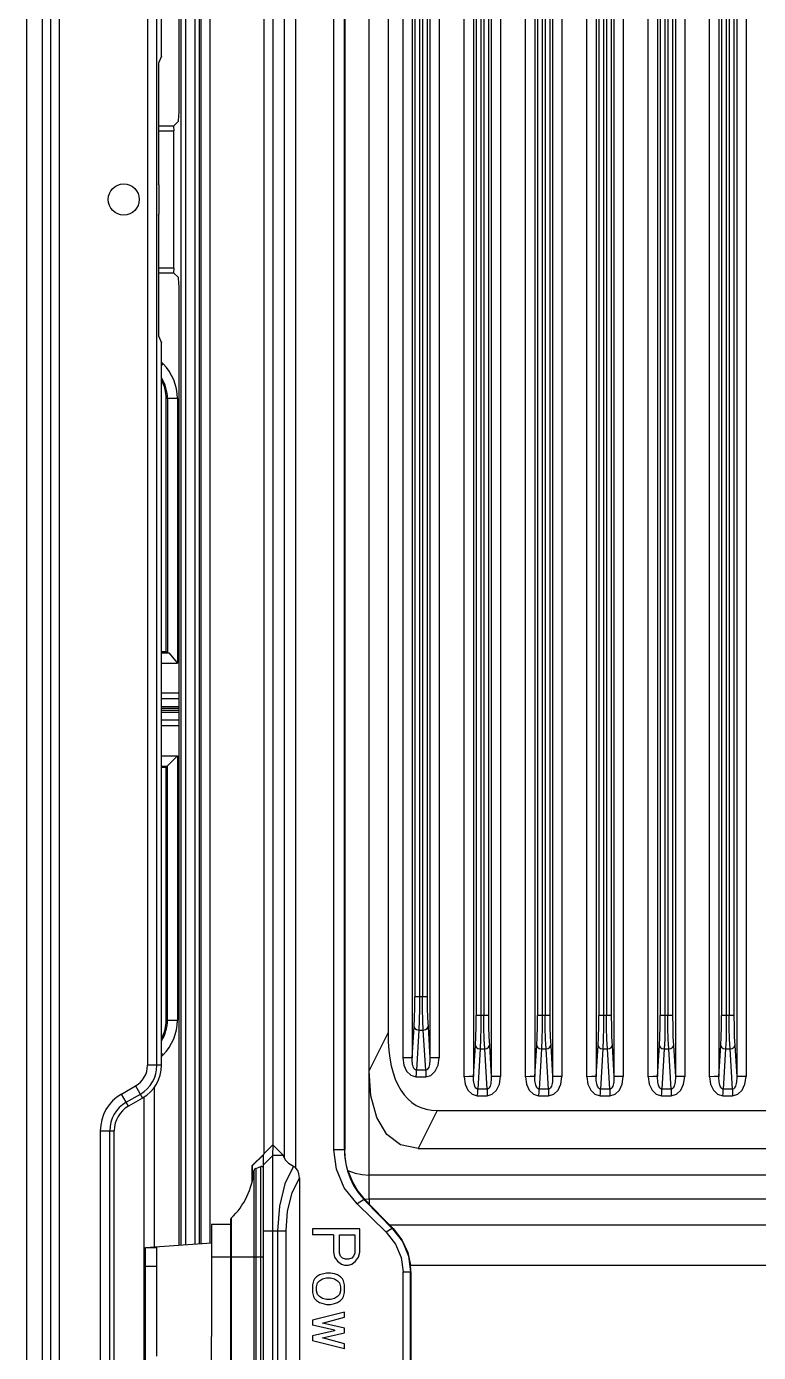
# Model space of a CAD drawing. Header units: millimetres. Extents: x -3132 to 28633, y 682 to 5849.
# Drawn here: x 23236.6 to 23314.2, y 2267.6 to 2408 of the extents above; entities that cross this region are included whole.
import ezdxf

# ---------------------------------------------------------------- set-up
doc = ezdxf.new("R2010")
doc.units = ezdxf.units.MM

# ---------------------------------------------------------------- blocks, each defined once
blk = doc.blocks.new('rtjg')
at = {"linetype": 'Continuous'}
for p, q in [((18415.09, 2752.42), (18415.09, 1775.2)), ((18416.76, 2753.42), (18416.76, 1774.2)), ((18417.67, 1775.24), (18417.67, 2752.38)), ((18442.39, 2659.79), (18442.39, 1966.32)), ((18443.62, 1965.24), (18443.62, 2659.79)), ((18451.39, 1961.97), (18451.39, 2565.63)), ((18454.95, 2550.7), (18454.95, 1976.9)), ((18455.95, 2550.7), (18455.95, 1976.92)), ((18453.39, 2548.07), (18453.39, 1979.55)), ((18456.23, 2544.24), (18456.23, 1983.38)), ((18456.73, 2544.24), (18456.73, 1983.38)), ((18457.04, 2252.1), (18457.04, 1983.38)), ((18457.54, 2252.1), (18457.54, 1983.38)), ((18457.83, 2251.86), (18457.83, 1976.92)), ((18458.83, 2251.86), (18458.82, 1976.92)), ((18461.45, 1974.9), (18461.45, 2249.68)), ((18462.45, 2249.68), (18462.45, 1974.92)), ((18471.82, 2249.68), (18471.82, 1974.92)), ((18474.45, 1974.9), (18474.45, 2249.68)), ((18475.45, 2249.68), (18475.45, 1974.92)), ((18477.33, 2249.68), (18477.33, 1974.92)), ((18478.32, 2249.68), (18478.32, 1974.92)), ((18480.95, 1974.9), (18480.95, 2249.68)), ((18481.95, 2249.68), (18481.95, 1974.92)), ((18483.83, 2249.68), (18483.83, 1974.92)), ((18484.82, 2249.68), (18484.82, 1974.92)), ((18487.45, 1974.9), (18487.45, 2249.68)), ((18488.45, 2249.68), (18488.45, 1974.92)), ((18490.33, 2249.68), (18490.33, 1974.92)), ((18491.32, 2249.68), (18491.32, 1974.92)), ((18462.73, 2244.99), (18462.73, 1981.38)), ((18463.23, 2244.99), (18463.23, 1981.38)), ((18463.54, 2244.99), (18463.54, 1981.38)), ((18464.04, 2244.99), (18464.04, 1981.38)), ((18469.23, 2244.99), (18469.23, 1981.38)), ((18469.73, 2244.99), (18469.73, 1981.38)), ((18470.04, 2244.99), (18470.04, 1981.38)), ((18470.54, 2244.99), (18470.54, 1981.38)), ((18475.73, 2244.99), (18475.73, 1981.38)), ((18476.23, 2244.99), (18476.23, 1981.38)), ((18476.54, 2244.99), (18476.54, 1981.38)), ((18477.04, 2244.99), (18477.04, 1981.38)), ((18482.23, 2244.99), (18482.23, 1981.38)), ((18482.73, 2244.99), (18482.73, 1981.38)), ((18483.04, 2244.99), (18483.04, 1981.38)), ((18483.54, 2244.99), (18483.54, 1981.38)), ((18488.73, 2244.99), (18488.73, 1981.38)), ((18489.23, 2244.99), (18489.23, 1981.38)), ((18489.54, 2244.99), (18489.54, 1981.38)), ((18490.04, 2244.99), (18490.04, 1981.38)), ((18447.66, 1967.15), (18447.66, 2198.24)), ((18448.77, 1967.15), (18448.77, 2198.24)), ((18448.82, 2198.24), (18448.82, 1967.15)), ((18431.25, 2077.11), (18431.25, 2134.81)), ((18431.44, 2131.8), (18431.44, 1957.08)), ((18434.56, 1957.31), (18434.56, 2131.65)), ((18440.22, 2131.65), (18440.22, 1966.72)), ((18431.96, 1957.11), (18431.96, 2131.32)), ((18432.91, 2131.33), (18432.91, 1957.18)), ((18433.41, 1957.22), (18433.41, 2130.84)), ((18433.56, 2131.08), (18433.56, 1957.23)), ((18441.22, 1967.67), (18441.22, 2131.18)), ((18418.59, 1921.86), (18418.59, 2125.76)), ((18427.91, 2117.5), (18427.91, 1976.12)), ((18428.91, 1976.12), (18428.91, 2117.5)), ((18429.39, 2082.98), (18429.39, 2117.5)), ((18470.83, 2103.07), (18470.83, 1974.92)), ((18464.33, 2100.81), (18464.33, 1974.92)), ((18465.32, 2100.81), (18465.32, 1974.92)), ((18467.95, 1974.9), (18467.95, 2101.81)), ((18468.95, 2100.81), (18468.95, 1974.92)), ((18429.39, 2082.98), (18429.09, 2082.26)), ((18429.09, 2082.26), (18429.09, 2069.47)), ((18430.67, 2075.57), (18429.09, 2075.57)), ((18430.67, 2075.57), (18431.19, 2076.09)), ((18430.67, 2075.57), (18430.69, 2075.09)), ((18429.09, 2075.09), (18430.69, 2075.09)), ((18430.69, 2060.53), (18430.69, 2075.09)), ((18429.11, 2069.37), (18429.09, 2069.47)), ((18429.11, 2069.37), (18429.11, 2066.25)), ((18429.09, 2066.15), (18429.11, 2066.25)), ((18429.09, 2066.15), (18429.09, 2053.36)), ((18430.69, 2060.53), (18429.09, 2060.53)), ((18429.09, 2060.05), (18430.67, 2060.05)), ((18430.69, 2060.53), (18430.67, 2060.05)), ((18431.19, 2059.53), (18430.67, 2060.05)), ((18431.25, 1957.06), (18431.25, 2058.51)), ((18429.09, 2053.36), (18429.39, 2052.63)), ((18429.39, 1976.12), (18429.39, 2052.63)), ((18429.56, 2050.39), (18429.39, 2050.57)), ((18429.39, 2050.22), (18429.56, 2050.39)), ((18431.08, 2046.73), (18429.89, 2046.73)), ((18429.89, 2019.94), (18429.89, 2046.73)), ((18430.03, 2046.73), (18430.03, 2019.81)), ((18431.08, 2046.73), (18431.08, 2018.72)), ((18429.39, 2019.94), (18429.89, 2019.94)), ((18429.39, 2019.8), (18430.16, 2019.8)), ((18429.89, 2019.94), (18430.03, 2019.81)), ((18430.03, 2019.81), (18430.16, 2019.8)), ((18430.16, 2019.8), (18431.08, 2018.72)), ((18429.39, 2018.72), (18431.08, 2018.72)), ((18431.25, 2015.53), (18429.39, 2015.53)), ((18431.25, 2014.91), (18429.39, 2014.91)), ((18429.39, 2014.13), (18431.25, 2014.13)), ((18431.25, 2013.91), (18429.39, 2013.91)), ((18429.39, 2013.71), (18431.25, 2013.71)), ((18431.25, 2013.49), (18429.39, 2013.49)), ((18429.39, 2012.71), (18431.25, 2012.71)), ((18429.39, 2012.09), (18431.25, 2012.09)), ((18429.39, 2008.9), (18431.08, 2008.9)), ((18431.08, 2008.9), (18431.08, 1980.89)), ((18429.39, 2007.81), (18430.02, 2007.81)), ((18429.39, 2007.68), (18429.89, 2007.68)), ((18429.89, 2007.68), (18430.03, 2007.82)), ((18429.89, 1980.89), (18429.89, 2007.68)), ((18430.03, 1980.89), (18430.02, 2007.82)), ((18457.54, 1983.38), (18456.23, 1983.38)), ((18464.04, 1981.38), (18462.73, 1981.38)), ((18470.54, 1981.38), (18469.23, 1981.38)), ((18477.04, 1981.38), (18475.73, 1981.38)), ((18483.54, 1981.38), (18482.23, 1981.38)), ((18490.04, 1981.38), (18488.73, 1981.38)), ((18429.89, 1980.89), (18431.08, 1980.89)), ((18455.95, 1976.92), (18456.15, 1980.2)), ((18457.63, 1980.2), (18457.83, 1976.92)), ((18451.39, 1975.54), (18453.39, 1979.55)), ((18456.65, 1979.85), (18456.39, 1975.6)), ((18456.65, 1979.85), (18457.13, 1979.85)), ((18457.4, 1975.6), (18457.13, 1979.85)), ((18429.56, 1977.22), (18429.39, 1977.4)), ((18429.39, 1977.05), (18429.56, 1977.22)), ((18462.45, 1974.92), (18462.65, 1978.2)), ((18463.15, 1977.85), (18462.89, 1973.6)), ((18463.15, 1977.85), (18463.63, 1977.85)), ((18463.9, 1973.6), (18463.63, 1977.85)), ((18464.13, 1978.2), (18464.33, 1974.92)), ((18468.95, 1974.92), (18469.15, 1978.2)), ((18469.65, 1977.85), (18469.39, 1973.6)), ((18469.65, 1977.85), (18470.13, 1977.85)), ((18470.4, 1973.6), (18470.13, 1977.85)), ((18470.63, 1978.2), (18470.83, 1974.92)), ((18475.45, 1974.92), (18475.65, 1978.2)), ((18476.15, 1977.85), (18475.89, 1973.6)), ((18476.15, 1977.85), (18476.63, 1977.85)), ((18476.9, 1973.6), (18476.63, 1977.85)), ((18477.13, 1978.2), (18477.33, 1974.92)), ((18481.95, 1974.92), (18482.15, 1978.2)), ((18482.65, 1977.85), (18482.39, 1973.6)), ((18482.65, 1977.85), (18483.13, 1977.85)), ((18483.4, 1973.6), (18483.13, 1977.85)), ((18483.63, 1978.2), (18483.83, 1974.92)), ((18488.45, 1974.92), (18488.65, 1978.2)), ((18489.15, 1977.85), (18488.89, 1973.6)), ((18489.15, 1977.85), (18489.63, 1977.85)), ((18489.9, 1973.6), (18489.63, 1977.85)), ((18490.13, 1978.2), (18490.33, 1974.92)), ((18429.39, 1976.12), (18427.91, 1976.12)), ((18458.82, 1976.92), (18457.83, 1976.92)), ((18456.35, 1974.9), (18456.39, 1975.15)), ((18456.35, 1974.9), (18457.39, 1974.9)), ((18457.4, 1975.6), (18456.39, 1975.6)), ((18456.39, 1975.15), (18456.39, 1975.6)), ((18465.32, 1974.92), (18464.33, 1974.92)), ((18471.82, 1974.92), (18470.83, 1974.92)), ((18478.32, 1974.92), (18477.33, 1974.92)), ((18484.82, 1974.92), (18483.83, 1974.92)), ((18491.32, 1974.92), (18490.33, 1974.92)), ((18425.15, 1973.07), (18426.65, 1973.94)), ((18425.89, 1971.79), (18425.15, 1973.07)), ((18425.65, 1972.21), (18427.15, 1973.07)), ((18426.65, 1973.94), (18427.39, 1972.65)), ((18428.61, 1973.82), (18428.61, 1956.88)), ((18462.85, 1972.9), (18462.89, 1973.15)), ((18463.9, 1973.6), (18462.89, 1973.6)), ((18462.89, 1973.15), (18462.89, 1973.6)), ((18463.9, 1973.6), (18463.89, 1973.4)), ((18463.89, 1973.4), (18463.89, 1972.9)), ((18469.35, 1972.9), (18469.39, 1973.15)), ((18470.4, 1973.6), (18469.39, 1973.6)), ((18469.39, 1973.15), (18469.39, 1973.6)), ((18470.4, 1973.6), (18470.39, 1973.4)), ((18470.39, 1973.4), (18470.39, 1972.9)), ((18475.85, 1972.9), (18475.89, 1973.15)), ((18476.9, 1973.6), (18475.89, 1973.6)), ((18475.89, 1973.15), (18475.89, 1973.6)), ((18476.9, 1973.6), (18476.89, 1973.4)), ((18476.89, 1973.4), (18476.89, 1972.9)), ((18482.35, 1972.9), (18482.39, 1973.15)), ((18483.4, 1973.6), (18482.39, 1973.6)), ((18482.39, 1973.15), (18482.39, 1973.6)), ((18483.4, 1973.6), (18483.39, 1973.4)), ((18483.39, 1973.4), (18483.39, 1972.9)), ((18488.85, 1972.9), (18488.89, 1973.15)), ((18489.9, 1973.6), (18488.89, 1973.6)), ((18488.89, 1973.15), (18488.89, 1973.6)), ((18489.9, 1973.6), (18489.89, 1973.4)), ((18489.89, 1973.4), (18489.89, 1972.9)), ((18427.39, 1972.65), (18425.89, 1971.79)), ((18427.54, 1939.9), (18427.54, 1972.79)), ((18462.85, 1972.9), (18463.89, 1972.9)), ((18469.35, 1972.9), (18470.39, 1972.9)), ((18475.85, 1972.9), (18476.89, 1972.9)), ((18482.35, 1972.9), (18483.39, 1972.9)), ((18488.85, 1972.9), (18489.89, 1972.9)), ((18458.58, 1971.32), (18456.58, 1967.31)), ((18458.58, 1971.32), (18520.2, 1971.32)), ((18422.91, 1969.19), (18424.39, 1969.19)), ((18422.91, 1969.19), (18422.91, 1927.23)), ((18423.91, 1927.23), (18423.91, 1969.19)), ((18424.39, 1927.23), (18424.39, 1969.19)), ((18441.19, 1966.58), (18441.21, 1967.67)), ((18441.21, 1967.67), (18441.19, 1967.66)), ((18441.22, 1967.67), (18442.33, 1966.58)), ((18456.58, 1967.31), (18522.2, 1967.31)), ((18439.01, 1965.51), (18440.22, 1966.72)), ((18440.19, 1966.65), (18439.03, 1965.49)), ((18440.19, 1920.96), (18440.19, 1966.65)), ((18440.19, 1965.58), (18441.19, 1966.58)), ((18442.33, 1966.58), (18441.19, 1966.58)), ((18441.19, 1921.04), (18441.19, 1966.58)), ((18448.77, 1967.15), (18447.66, 1967.15)), ((18448.82, 1967.15), (18448.77, 1967.15)), ((18439.01, 1965.51), (18439.03, 1965.49)), ((18439.01, 1963.86), (18439.01, 1965.51)), ((18439.03, 1963.97), (18439.03, 1965.49)), ((18439.19, 1964.95), (18439.19, 1923.1)), ((18439.39, 1965.2), (18439.92, 1965.4)), ((18439.39, 1965.2), (18439.39, 1923.06)), ((18439.92, 1922.22), (18439.92, 1965.4)), ((18527.39, 1964.49), (18451.39, 1964.49)), ((18444, 1964.21), (18444, 1923.41)), ((18450.85, 1961.89), (18450.11, 1961.43)), ((18450.2, 1962.8), (18450.98, 1961.85)), ((18450.24, 1962.63), (18450.89, 1961.85)), ((18450.88, 1961.95), (18451.39, 1961.96)), ((18453.95, 1958.82), (18450.88, 1961.95)), ((18450.89, 1961.85), (18450.98, 1961.85)), ((18451.39, 1961.43), (18450.99, 1961.85)), ((18451.39, 1961.96), (18527.34, 1961.98)), ((18451.39, 1961.95), (18451.39, 1961.6)), ((18453.2, 1958.43), (18450.11, 1961.43)), ((18451.39, 1961.6), (18451.39, 1961.43)), ((18434.69, 1959.31), (18436.69, 1959.31)), ((18434.69, 1959.31), (18434.69, 1947.4)), ((18436.69, 1959.71), (18436.69, 1927.91)), ((18436.78, 1959.93), (18436.78, 1927.69)), ((18525.19, 1959.18), (18453.59, 1959.18)), ((18440.19, 1958.58), (18442.59, 1958.58)), ((18441.69, 1958.58), (18441.69, 1929.03)), ((18442.59, 1929.03), (18442.59, 1958.58)), ((18450.39, 1958.81), (18445.39, 1958.81)), ((18445.39, 1958.81), (18445.39, 1958.18)), ((18447.62, 1958.18), (18445.39, 1958.18)), ((18447.62, 1958.18), (18447.62, 1956.31)), ((18448.26, 1958.18), (18449.86, 1958.18)), ((18448.26, 1956.21), (18448.26, 1958.18)), ((18449.86, 1958.18), (18449.86, 1956.21)), ((18450.39, 1956.31), (18450.39, 1958.81)), ((18453.82, 1958.85), (18453.2, 1958.43)), ((18453.95, 1958.82), (18453.87, 1958.81)), ((18427.69, 1956.81), (18434.69, 1957.31)), ((18427.69, 1956.81), (18428.89, 1956.81)), ((18427.69, 1926.85), (18427.69, 1956.81)), ((18428.89, 1945.3), (18428.89, 1956.81)), ((18447.62, 1956.31), (18447.73, 1955.79)), ((18448.37, 1955.89), (18448.26, 1956.21)), ((18449.86, 1956.21), (18449.75, 1955.89)), ((18450.28, 1955.79), (18450.39, 1956.31)), ((18428.89, 1954.81), (18427.69, 1954.81)), ((18436.69, 1955.81), (18434.69, 1955.81)), ((18440.19, 1955.81), (18436.69, 1955.81)), ((18447.73, 1955.79), (18448.05, 1955.37)), ((18448.05, 1955.37), (18448.47, 1955.06)), ((18448.58, 1955.68), (18448.37, 1955.89)), ((18448.47, 1955.06), (18448.79, 1954.96)), ((18448.9, 1955.58), (18448.58, 1955.68)), ((18448.79, 1954.96), (18449.22, 1954.96)), ((18449.22, 1955.58), (18448.9, 1955.58)), ((18449.54, 1955.68), (18449.22, 1955.58)), ((18449.22, 1954.96), (18449.54, 1955.06)), ((18449.75, 1955.89), (18449.54, 1955.68)), ((18449.54, 1955.06), (18449.96, 1955.37)), ((18449.96, 1955.37), (18450.28, 1955.79)), ((18455.78, 1954.94), (18523, 1954.94)), ((18445.5, 1953.29), (18445.39, 1952.87)), ((18445.6, 1953.5), (18445.5, 1953.29)), ((18445.81, 1953.71), (18445.6, 1953.5)), ((18446.13, 1953.91), (18445.81, 1953.71)), ((18445.92, 1953.08), (18446.13, 1953.29)), ((18446.88, 1954.12), (18446.13, 1953.91)), ((18446.13, 1953.29), (18446.45, 1953.5)), ((18446.45, 1953.5), (18446.88, 1953.6)), ((18447.3, 1954.12), (18446.88, 1954.12)), ((18446.88, 1953.6), (18447.3, 1953.6)), ((18447.73, 1954.02), (18447.3, 1954.12)), ((18447.3, 1953.6), (18447.73, 1953.5)), ((18448.05, 1953.91), (18447.73, 1954.02)), ((18447.73, 1953.5), (18448.05, 1953.29)), ((18448.37, 1953.71), (18448.05, 1953.91)), ((18448.05, 1953.29), (18448.26, 1953.08)), ((18448.58, 1953.5), (18448.37, 1953.71)), ((18448.69, 1953.29), (18448.58, 1953.5)), ((18448.79, 1952.87), (18448.69, 1953.29)), ((18454.99, 1954.25), (18455.81, 1954.25)), ((18454.99, 1932.91), (18454.99, 1954.25)), ((18455.76, 1930.73), (18455.77, 1954.25)), ((18455.81, 1954.25), (18455.81, 1867.83)), ((18445.39, 1952.87), (18445.39, 1952.04)), ((18445.39, 1952.04), (18445.5, 1951.62)), ((18445.81, 1952.66), (18445.92, 1953.08)), ((18445.81, 1952.25), (18445.81, 1952.66)), ((18445.92, 1951.83), (18445.81, 1952.25)), ((18448.26, 1953.08), (18448.37, 1952.66)), ((18448.37, 1952.25), (18448.26, 1951.83)), ((18448.37, 1952.66), (18448.37, 1952.25)), ((18448.69, 1951.62), (18448.79, 1952.04)), ((18448.79, 1952.04), (18448.79, 1952.87)), ((18445.5, 1951.62), (18445.6, 1951.41)), ((18445.6, 1951.41), (18445.81, 1951.21)), ((18445.81, 1951.21), (18446.13, 1951)), ((18446.13, 1951.62), (18445.92, 1951.83)), ((18446.45, 1951.41), (18446.13, 1951.62)), ((18446.13, 1951), (18446.88, 1950.79)), ((18446.88, 1951.31), (18446.45, 1951.41)), ((18447.3, 1951.31), (18446.88, 1951.31)), ((18446.88, 1950.79), (18447.3, 1950.79)), ((18447.73, 1951.41), (18447.3, 1951.31)), ((18447.3, 1950.79), (18447.73, 1950.89)), ((18448.05, 1951.62), (18447.73, 1951.41)), ((18447.73, 1950.89), (18448.05, 1951)), ((18448.26, 1951.83), (18448.05, 1951.62)), ((18448.05, 1951), (18448.37, 1951.21)), ((18448.37, 1951.21), (18448.58, 1951.41)), ((18448.58, 1951.41), (18448.69, 1951.62)), ((18448.79, 1949.96), (18445.39, 1949.12)), ((18445.39, 1949.12), (18445.39, 1948.6)), ((18446.45, 1948.81), (18448.79, 1949.43)), ((18448.79, 1949.43), (18448.79, 1949.96)), ((18447.73, 1948.08), (18445.39, 1948.6)), ((18447.73, 1947.98), (18445.39, 1947.46)), ((18448.79, 1948.29), (18446.45, 1948.81)), ((18446.45, 1947.25), (18448.79, 1947.77)), ((18447.73, 1948.08), (18447.73, 1947.98)), ((18448.79, 1947.77), (18448.79, 1948.29)), ((18434.69, 1940.22), (18434.69, 1947.4)), ((18445.39, 1947.46), (18445.39, 1946.93)), ((18448.79, 1946.1), (18445.39, 1946.93)), ((18448.79, 1946.62), (18446.45, 1947.25)), ((18448.79, 1946.1), (18448.79, 1946.62))]:
    blk.add_line(p, q, dxfattribs=at)
for points in [[(18431.19, 2076.09), (18431.21, 2076.22), (18431.23, 2076.57), (18431.25, 2077.11)], [(18431.25, 2058.51), (18431.23, 2059.05), (18431.21, 2059.4), (18431.19, 2059.53)], [(18430.02, 2007.82), (18430.37, 2008.18), (18430.73, 2008.54), (18431.08, 2008.9)], [(18456.15, 1980.2), (18456.2, 1981.13), (18456.23, 1982.22), (18456.23, 1983.38)], [(18456.73, 1983.38), (18456.72, 1982.08), (18456.7, 1980.87), (18456.65, 1979.85)], [(18457.13, 1979.85), (18457.08, 1980.87), (18457.05, 1982.07), (18457.04, 1983.38)], [(18457.54, 1983.38), (18457.55, 1982.22), (18457.58, 1981.13), (18457.63, 1980.2)], [(18462.65, 1978.2), (18462.7, 1979.13), (18462.73, 1980.22), (18462.73, 1981.38)], [(18463.23, 1981.38), (18463.22, 1980.08), (18463.2, 1978.87), (18463.15, 1977.85)], [(18463.63, 1977.85), (18463.58, 1978.87), (18463.55, 1980.07), (18463.54, 1981.38)], [(18464.04, 1981.38), (18464.05, 1980.22), (18464.08, 1979.13), (18464.13, 1978.2)], [(18469.15, 1978.2), (18469.2, 1979.13), (18469.23, 1980.22), (18469.23, 1981.38)], [(18469.73, 1981.38), (18469.72, 1980.08), (18469.7, 1978.87), (18469.65, 1977.85)], [(18470.13, 1977.85), (18470.08, 1978.87), (18470.05, 1980.07), (18470.04, 1981.38)], [(18470.54, 1981.38), (18470.55, 1980.22), (18470.58, 1979.13), (18470.63, 1978.2)], [(18475.65, 1978.2), (18475.7, 1979.13), (18475.73, 1980.22), (18475.73, 1981.38)], [(18476.23, 1981.38), (18476.22, 1980.08), (18476.2, 1978.87), (18476.15, 1977.85)], [(18476.63, 1977.85), (18476.58, 1978.87), (18476.55, 1980.07), (18476.54, 1981.38)], [(18477.04, 1981.38), (18477.05, 1980.22), (18477.08, 1979.13), (18477.13, 1978.2)], [(18482.15, 1978.2), (18482.2, 1979.13), (18482.23, 1980.22), (18482.23, 1981.38)], [(18482.73, 1981.38), (18482.72, 1980.08), (18482.7, 1978.87), (18482.65, 1977.85)], [(18483.13, 1977.85), (18483.08, 1978.87), (18483.05, 1980.07), (18483.04, 1981.38)], [(18483.54, 1981.38), (18483.55, 1980.22), (18483.58, 1979.13), (18483.63, 1978.2)], [(18488.65, 1978.2), (18488.7, 1979.13), (18488.73, 1980.22), (18488.73, 1981.38)], [(18489.23, 1981.38), (18489.22, 1980.08), (18489.2, 1978.87), (18489.15, 1977.85)], [(18489.63, 1977.85), (18489.58, 1978.87), (18489.55, 1980.07), (18489.54, 1981.38)], [(18490.04, 1981.38), (18490.05, 1980.22), (18490.08, 1979.13), (18490.13, 1978.2)], [(18456.15, 1980.2), (18456.22, 1980.03), (18456.4, 1979.9), (18456.65, 1979.85)], [(18457.13, 1979.85), (18457.36, 1979.9), (18457.55, 1980.02), (18457.63, 1980.2)], [(18462.65, 1978.2), (18462.72, 1978.03), (18462.9, 1977.9), (18463.15, 1977.85)], [(18463.63, 1977.85), (18463.86, 1977.9), (18464.05, 1978.02), (18464.13, 1978.2)], [(18469.15, 1978.2), (18469.22, 1978.03), (18469.4, 1977.9), (18469.65, 1977.85)], [(18470.13, 1977.85), (18470.36, 1977.9), (18470.55, 1978.02), (18470.63, 1978.2)], [(18475.65, 1978.2), (18475.72, 1978.03), (18475.9, 1977.9), (18476.15, 1977.85)], [(18476.63, 1977.85), (18476.86, 1977.9), (18477.05, 1978.02), (18477.13, 1978.2)], [(18482.15, 1978.2), (18482.22, 1978.03), (18482.4, 1977.9), (18482.65, 1977.85)], [(18483.13, 1977.85), (18483.36, 1977.9), (18483.55, 1978.02), (18483.63, 1978.2)], [(18488.65, 1978.2), (18488.72, 1978.03), (18488.9, 1977.9), (18489.15, 1977.85)], [(18489.63, 1977.85), (18489.86, 1977.9), (18490.05, 1978.02), (18490.13, 1978.2)], [(18455.95, 1976.92), (18455.45, 1976.92), (18454.95, 1976.9)], [(18454.95, 1976.9), (18455.06, 1976.13), (18455.36, 1975.5), (18455.8, 1975.07), (18456.35, 1974.9)], [(18456.39, 1975.6), (18456.29, 1975.62), (18456.2, 1975.69), (18456.14, 1975.79), (18456.08, 1975.9), (18456.04, 1976.03), (18456, 1976.18), (18455.98, 1976.34), (18455.96, 1976.51), (18455.95, 1976.71), (18455.95, 1976.92)], [(18457.39, 1974.9), (18457.94, 1975.05), (18458.4, 1975.48), (18458.71, 1976.13), (18458.82, 1976.92)], [(18457.83, 1976.92), (18457.83, 1976.71), (18457.82, 1976.52), (18457.8, 1976.35), (18457.78, 1976.19), (18457.74, 1976.05), (18457.7, 1975.92), (18457.65, 1975.8), (18457.59, 1975.71), (18457.51, 1975.63), (18457.4, 1975.6)], [(18456.58, 1967.31), (18454.73, 1967.69), (18453.26, 1968.79), (18452.19, 1970.59), (18451.58, 1972.89), (18451.39, 1975.54)], [(18457.4, 1975.6), (18457.39, 1975.4), (18457.39, 1974.9)], [(18462.45, 1974.92), (18461.95, 1974.92), (18461.45, 1974.9)], [(18461.45, 1974.9), (18461.56, 1974.13), (18461.86, 1973.5), (18462.3, 1973.07), (18462.85, 1972.9)], [(18462.89, 1973.6), (18462.79, 1973.62), (18462.7, 1973.69), (18462.64, 1973.79), (18462.58, 1973.9), (18462.54, 1974.03), (18462.5, 1974.18), (18462.48, 1974.34), (18462.46, 1974.51), (18462.45, 1974.71), (18462.45, 1974.92)], [(18463.89, 1972.9), (18464.44, 1973.05), (18464.9, 1973.48), (18465.21, 1974.13), (18465.32, 1974.92)], [(18464.33, 1974.92), (18464.33, 1974.71), (18464.32, 1974.52), (18464.3, 1974.35), (18464.28, 1974.19), (18464.24, 1974.05), (18464.2, 1973.92), (18464.15, 1973.8), (18464.09, 1973.71), (18464.01, 1973.63), (18463.9, 1973.6)], [(18468.95, 1974.92), (18468.45, 1974.92), (18467.95, 1974.9)], [(18467.95, 1974.9), (18468.06, 1974.13), (18468.36, 1973.5), (18468.8, 1973.07), (18469.35, 1972.9)], [(18469.39, 1973.6), (18469.29, 1973.62), (18469.2, 1973.69), (18469.14, 1973.79), (18469.08, 1973.9), (18469.04, 1974.03), (18469, 1974.18), (18468.98, 1974.34), (18468.96, 1974.51), (18468.95, 1974.71), (18468.95, 1974.92)], [(18470.39, 1972.9), (18470.94, 1973.05), (18471.4, 1973.48), (18471.71, 1974.13), (18471.82, 1974.92)], [(18470.83, 1974.92), (18470.83, 1974.71), (18470.82, 1974.52), (18470.8, 1974.35), (18470.78, 1974.19), (18470.74, 1974.05), (18470.7, 1973.92), (18470.65, 1973.8), (18470.59, 1973.71), (18470.51, 1973.63), (18470.4, 1973.6)], [(18475.45, 1974.92), (18474.95, 1974.92), (18474.45, 1974.9)], [(18474.45, 1974.9), (18474.56, 1974.13), (18474.86, 1973.5), (18475.3, 1973.07), (18475.85, 1972.9)], [(18475.89, 1973.6), (18475.79, 1973.62), (18475.7, 1973.69), (18475.64, 1973.79), (18475.58, 1973.9), (18475.54, 1974.03), (18475.5, 1974.18), (18475.48, 1974.34), (18475.46, 1974.51), (18475.45, 1974.71), (18475.45, 1974.92)], [(18476.89, 1972.9), (18477.44, 1973.05), (18477.9, 1973.48), (18478.21, 1974.13), (18478.32, 1974.92)], [(18477.33, 1974.92), (18477.33, 1974.71), (18477.32, 1974.52), (18477.3, 1974.35), (18477.28, 1974.19), (18477.24, 1974.05), (18477.2, 1973.92), (18477.15, 1973.8), (18477.09, 1973.71), (18477.01, 1973.63), (18476.9, 1973.6)], [(18481.95, 1974.92), (18481.45, 1974.92), (18480.95, 1974.9)], [(18480.95, 1974.9), (18481.06, 1974.13), (18481.36, 1973.5), (18481.8, 1973.07), (18482.35, 1972.9)], [(18482.39, 1973.6), (18482.29, 1973.62), (18482.2, 1973.69), (18482.14, 1973.79), (18482.08, 1973.9), (18482.04, 1974.03), (18482, 1974.18), (18481.98, 1974.34), (18481.96, 1974.51), (18481.95, 1974.71), (18481.95, 1974.92)], [(18483.39, 1972.9), (18483.94, 1973.05), (18484.4, 1973.48), (18484.71, 1974.13), (18484.82, 1974.92)], [(18483.83, 1974.92), (18483.83, 1974.71), (18483.82, 1974.52), (18483.8, 1974.35), (18483.78, 1974.19), (18483.74, 1974.05), (18483.7, 1973.92), (18483.65, 1973.8), (18483.59, 1973.71), (18483.51, 1973.63), (18483.4, 1973.6)], [(18488.45, 1974.92), (18487.95, 1974.92), (18487.45, 1974.9)], [(18487.45, 1974.9), (18487.56, 1974.13), (18487.86, 1973.5), (18488.3, 1973.07), (18488.85, 1972.9)], [(18488.89, 1973.6), (18488.79, 1973.62), (18488.7, 1973.69), (18488.64, 1973.79), (18488.58, 1973.9), (18488.54, 1974.03), (18488.5, 1974.18), (18488.48, 1974.34), (18488.46, 1974.51), (18488.45, 1974.71), (18488.45, 1974.92)], [(18489.89, 1972.9), (18490.44, 1973.05), (18490.9, 1973.48), (18491.21, 1974.13), (18491.32, 1974.92)], [(18490.33, 1974.92), (18490.33, 1974.71), (18490.32, 1974.52), (18490.3, 1974.35), (18490.28, 1974.19), (18490.24, 1974.05), (18490.2, 1973.92), (18490.15, 1973.8), (18490.09, 1973.71), (18490.01, 1973.63), (18489.9, 1973.6)], [(18442.39, 1966.32), (18442.52, 1966.08), (18442.85, 1965.77), (18443.38, 1965.43)], [(18450.11, 1961.43), (18448.76, 1963.15), (18447.94, 1965.11), (18447.66, 1967.15)], [(18448.77, 1967.15), (18448.78, 1966.65), (18448.84, 1966.1), (18448.95, 1965.5), (18449.12, 1964.85), (18449.38, 1964.15), (18449.74, 1963.4), (18450.24, 1962.63)], [(18449.14, 1964.98), (18448.96, 1965.69), (18448.85, 1966.42), (18448.82, 1967.15)], [(18443.38, 1965.43), (18442.46, 1963.58), (18441.88, 1961.21), (18441.69, 1958.58)], [(18443.62, 1965.24), (18443.54, 1965.31), (18443.46, 1965.37), (18443.38, 1965.43)], [(18444, 1964.21), (18443.95, 1964.61), (18443.82, 1964.96), (18443.62, 1965.24)], [(18449.14, 1964.98), (18449.9, 1964.71), (18450.66, 1964.54), (18451.39, 1964.49)], [(18449.14, 1964.98), (18449.58, 1963.85), (18450.2, 1962.8)], [(18442.59, 1958.58), (18442.74, 1960.67), (18443.22, 1962.62), (18444, 1964.21)], [(18450.89, 1961.85), (18452.41, 1960.29), (18453.87, 1958.81)], [(18453.2, 1958.43), (18454.18, 1957.19), (18454.78, 1955.77), (18454.99, 1954.25)], [(18453.87, 1958.81), (18454.92, 1957.44), (18455.55, 1955.9), (18455.76, 1954.25)], [(18453.95, 1958.82), (18454.87, 1957.62), (18455.48, 1956.3), (18455.78, 1954.94)]]:
    blk.add_lwpolyline(points, dxfattribs=at)
blk.add_circle((18425.39, 2067.81), 1.65, dxfattribs=at)
for centre, radius, start, end in [((18425.89, 2046.73), 5.19, 0, 45), ((18425.89, 2046.73), 4.13, 0, 31.9694), ((18425.89, 2046.73), 4, 0, 28.8834), ((18425.89, 1980.89), 4.13, 328.0305, 0), ((18425.89, 1980.89), 4, 331.1166, 0), ((18425.89, 1980.89), 5.19, 315, 360), ((18425.39, 1976.12), 2.52, 300, 0), ((18425.39, 1976.12), 3.52, 300, 0), ((18425.39, 1976.12), 4, 300, 0), ((18427.39, 1969.19), 4.48, 120, 180), ((18427.39, 1969.19), 3.48, 120, 180), ((18427.39, 1969.19), 3, 120, 180), ((18431.22, 1965.68), 8, 314.0082, 354.7563), ((18439.49, 1964.92), 0.3, 110, 174.7563), ((18439.99, 1965.21), 0.2, 0, 110), ((18436.99, 1959.71), 0.3, 134.0082, 180), ((18449.39, 1954.25), 6.42, 0, 6.1005)]:
    blk.add_arc(centre, radius, start, end, dxfattribs=at)
for centre, major_axis, ratio, start_param, end_param in [((18467.53, 1993.73), (10.95, 21.96), 0.407475, -3.826775, -2.941161), ((18440.22, 1966.69), (1, 1), 0.016913, 0.245783, 1.553865), ((18442.32, 1958.58), (0, 8), 0.034921, -0.256552, -0.033842)]:
    blk.add_ellipse(centre, major_axis=major_axis, ratio=ratio, start_param=start_param, end_param=end_param, dxfattribs=at)
blk = doc.blocks.new('*U107')
blk.add_blockref('rtjg', (-18489.39, -2267.31))
blk = doc.blocks.new('*U108')
at = {"color": 0, "linetype": 'ByBlock', "lineweight": -2, "transparency": 16777216}
blk.add_blockref('*U107', (0, 0), dxfattribs=at)

msp = doc.modelspace()

# ---------------------------------------------------------------- block references
msp.add_blockref('*U108', (23310.901, 2589.228))

doc.saveas('drawing.dxf')
